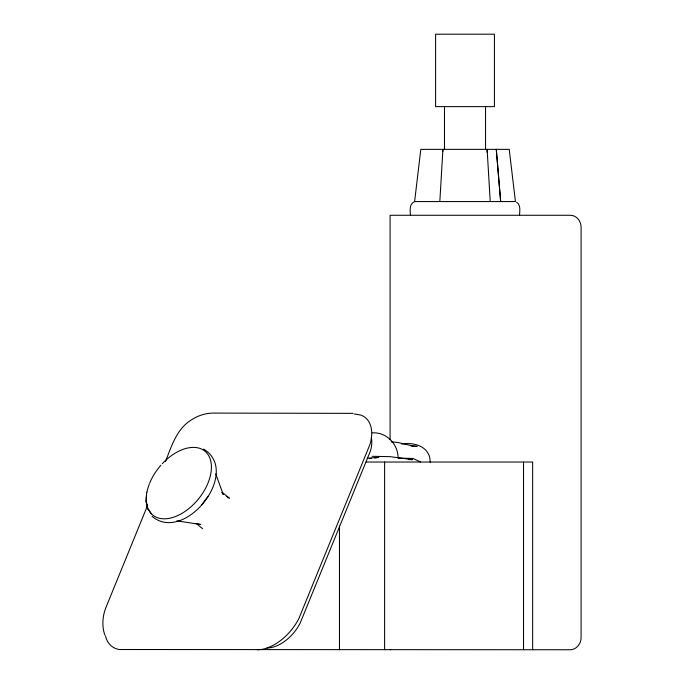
<?xml version="1.0" encoding="UTF-8"?>
<svg xmlns="http://www.w3.org/2000/svg" width="684" height="684" viewBox="0 0 684 684"><rect width="100%" height="100%" fill="white"/><g stroke="black" fill="none" stroke-linecap="round" stroke-linejoin="round"><path stroke-width="1.03" d="M519.524 215.272C519.712 210.954 520.96 205.063 516.634 202.19M442.804 151.497L442.916 149.36L439.821 201.566M146.111 500.996L146.718 492.189M414.615 201.566L420.805 149.36L509.229 149.36L515.42 201.566L414.615 201.566C409.186 203.712 410.032 210.681 410.511 215.272M487.256 151.933L487.179 152.361L487.128 149.36L490.223 201.566M147.385 505.938L106.345 606.469C102.549 615.412 101.617 625.783 104.823 635.043M165.494 461.589C171.376 446.524 176.609 428.945 191.332 419.95C197.915 415.547 205.79 413.033 213.724 413.093L353.098 413.358M152.045 516.292C184.475 544.225 241.76 472.268 203.67 449.089M201.626 504.895L208.047 496.285M369.351 458.682L371.429 458.391M374.558 457.964L378.722 457.399L367.317 458.186M267.042 648.013L270.12 647.774A32.789 20.084 -50.8 0 0 300.062 623.329L370.437 450.97A31.968 19.579 -50.8 0 0 371.361 437.726M257.372 649.8L261.066 649.509A41.331 25.308 -50.8 0 0 298.805 618.695L369.967 444.412A40.51 24.804 -50.8 0 0 360.947 415.102L354.252 413.931M444.224 106.627L435.605 106.627L435.605 34.2L494.429 34.2L494.429 106.627L485.82 106.627M401.662 444.104C414.436 441.83 430.347 446.669 430.185 462.256M372.079 456.314L390.384 456.673L412.401 459.665L408.297 459.588M398.584 458.118L413.033 458.477L420.506 461.965M366.205 462.033L532.639 462.033L532.639 649.757M391.239 441.949C400.14 441.881 408.485 445.977 417.385 446.327M411.229 446.156L416.359 446.293M372.293 432.869C386.392 431.937 398.105 444.019 398.079 457.895M176.797 520.849L200.831 524.508L197.36 523.91M390.077 649.629L390.684 649.757M226.652 496.464L229.397 498.226L222.206 492.352M196.214 523.457L202.609 528.672M221.864 492.394L223.241 494.489L215.759 473.952M151.446 513.872L147.727 508.195L146.111 500.808M146.119 501.799L147.77 509.358M523.534 462.033L523.534 649.757M485.546 149.36L485.546 106.627L444.489 106.627L444.489 149.36M390.077 439.838L390.077 215.272L570.627 215.272C576.783 215.409 581.229 221.471 581.092 227.327L581.092 637.403C581.238 643.482 576.552 649.766 570.148 649.757L119.264 649.509A41.331 25.308 -50.8 0 1 105.49 635.812M384.613 462.033L384.613 649.757M339.461 526.03L339.461 649.757M162.322 463.666A41.237 25.248 -50.8 0 1 207.842 454.321A41.237 25.248 -50.8 0 1 192.024 505.852A41.237 25.248 -50.8 0 1 148.317 509.272M147.051 505.767A41.237 25.248 -50.8 0 1 146.453 495.31M146.906 492.343A41.237 25.248 -50.8 0 1 149.317 484.033M149.685 483.101A41.237 25.248 -50.8 0 1 160.877 465.248M500.662 201.566L496.285 149.36L500.662 201.566"/></g></svg>
